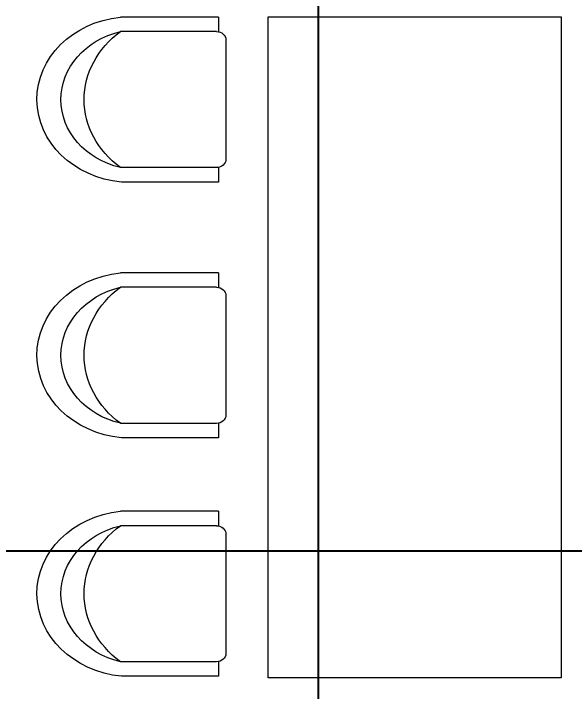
# Model space of a CAD drawing. Header units: centimetres. Extents: x 99002 to 104403, y -55119 to -48358.
# Drawn here: x 101721.1 to 101873.9, y -50608 to -50423.3 of the extents above; entities that cross this region are included whole.
import ezdxf

# ---------------------------------------------------------------- set-up
doc = ezdxf.new("R2010")
doc.units = ezdxf.units.CM
doc.header["$LTSCALE"] = 50
doc.header["$MEASUREMENT"] = 0
doc.layers.get('0').update_dxf_attribs({"color": 8})
doc.layers.add('COTE 50ème', color=1, linetype='Continuous')
doc.layers.add('mobilimi', color=8, linetype='Continuous', lineweight=9)
doc.styles.add('RS_TXT_50', font='arial.ttf', dxfattribs={"height": 12.5})
doc.dimstyles.new('RS_50CM_LINEAIRE', dxfattribs={"dimscale": 5, "dimtxt": 12.5, "dimasz": 1.5, "dimexe": 1, "dimexo": 2.5, "dimgap": 1, "dimtad": 1, "dimdec": 1, "dimrnd": 0.5, "dimdsep": 46, "dimtxsty": 'RS_TXT_50', "dimblk1": 'ARCHTICK', "dimblk2": 'ARCHTICK', "dimsah": 1, "dimcen": 2.5, "dimdle": 1, "dimclrt": 4, "dimadec": 0, "dimazin": 2, "dimtfac": 1, "dimtdec": 1, "dimtix": 1, "dimtmove": 2, "dimatfit": 3, "dimfxl": 1, "dimtolj": 1, "dimtzin": 0, "dimarcsym": 0})

# ---------------------------------------------------------------- blocks, each defined once
blk = doc.blocks.new('1111')
at = {"layer": 'mobilimi'}
for p, q in [((7498090.66, 4737224.66), (7498067.1, 4737224.66)), ((7498090.66, 4737221.1), (7498090.66, 4737224.66)), ((7498090.15, 4737221.13), (7498066.85, 4737221.13)), ((7498092.44, 4737190.14), (7498092.44, 4737219.13)), ((7498090.15, 4737188.14), (7498066.85, 4737188.14)), ((7498090.66, 4737184.61), (7498090.66, 4737188.14)), ((7498090.66, 4737184.61), (7498066.85, 4737184.61))]:
    blk.add_line(p, q, dxfattribs=at)
for centre, major_axis, start_param, end_param in [((7498069.68, 4737204.62), (-23.08, 0), -1.458692, 1.447759), ((7498071.99, 4737204.63), (-19.57, 0), -1.304651, 1.304651), ((7498082.73, 4737204.63), (24.67, 0), 2.270248, 4.012938), ((7498090.15, 4737219.13), (-2.29, 0), 3.141593, 4.712389), ((7498090.15, 4737190.14), (2.29, 0), 4.712389, 6.283185)]:
    blk.add_ellipse(centre, major_axis=major_axis, ratio=0.87377, start_param=start_param, end_param=end_param, dxfattribs=at)
blk = doc.blocks.new('_ArchTick')
at = {"color": 0, "linetype": 'ByBlock', "const_width": 0.15}
blk.add_lwpolyline([(-0.5, -0.5), (0.5, 0.5)], dxfattribs=at)
blk = doc.blocks.new('*D1050')
at = {"layer": 'COTE 50ème', "color": 0, "lineweight": -2, "ltscale": 0.5, "transparency": 16777216}
for p, q in [((101804.17, -50962.36), (101804.17, -50352.36)), ((101855.09, -50357.36), (101799.17, -50357.36)), ((101806.65, -50957.36), (101799.17, -50957.36))]:
    blk.add_line(p, q, dxfattribs=at)
at = {"layer": 'Defpoints', "color": 0, "ltscale": 0.5, "transparency": 16777216}
for p in [(101804.17, -50357.36), (101867.59, -50357.36), (101819.15, -50957.36)]:
    blk.add_point(p, dxfattribs=at)
at = {"layer": 'COTE 50ème', "color": 0, "lineweight": -2, "ltscale": 0.5, "transparency": 16777216, "xscale": 7.5, "yscale": 7.5, "zscale": 7.5}
for p, rotation in [((101804.17, -50357.36), 90), ((101804.17, -50957.36), 270)]:
    blk.add_blockref('_ArchTick', p, dxfattribs=dict(at, rotation=rotation))
at = {"layer": 'COTE 50ème', "color": 4, "ltscale": 0.5, "transparency": 16777216, "insert": (101792.79, -50657.36), "char_height": 12.5, "attachment_point": 5, "rotation": 90, "style": 'RS_TXT_50'}
blk.add_mtext('\\A1;600', dxfattribs=at)
blk = doc.blocks.new('*D1160')
at = {"layer": 'COTE 50ème', "color": 0, "lineweight": -2, "ltscale": 0.5, "transparency": 16777216}
for p, q in [((101284.34, -50537.86), (101284.34, -50574.71)), ((101969.34, -50588.13), (101969.34, -50564.71)), ((101279.34, -50569.71), (101974.34, -50569.71))]:
    blk.add_line(p, q, dxfattribs=at)
at = {"layer": 'Defpoints', "color": 0, "ltscale": 0.5, "transparency": 16777216}
for p in [(101284.34, -50525.36), (101969.34, -50569.71), (101969.34, -50600.63)]:
    blk.add_point(p, dxfattribs=at)
at = {"layer": 'COTE 50ème', "color": 0, "lineweight": -2, "ltscale": 0.5, "transparency": 16777216, "xscale": 7.5, "yscale": 7.5, "zscale": 7.5, "rotation": 180}
blk.add_blockref('_ArchTick', (101284.34, -50569.71), dxfattribs=at)
at = {"layer": 'COTE 50ème', "color": 0, "lineweight": -2, "ltscale": 0.5, "transparency": 16777216, "xscale": 7.5, "yscale": 7.5, "zscale": 7.5}
blk.add_blockref('_ArchTick', (101969.34, -50569.71), dxfattribs=at)
at = {"layer": 'COTE 50ème', "color": 4, "ltscale": 0.5, "transparency": 16777216, "insert": (101626.84, -50558.33), "char_height": 12.5, "attachment_point": 5, "style": 'RS_TXT_50'}
blk.add_mtext('\\A1;685', dxfattribs=at)

msp = doc.modelspace()

# ---------------------------------------------------------------- linework, layer by layer
at = {"layer": 'mobilimi'}
msp.add_lwpolyline([(101790.52, -50604.24), (101790.52, -50424.24), (101870.34, -50424.24), (101870.34, -50604.24)], close=True, dxfattribs=at)

# ---------------------------------------------------------------- block references
at = {"layer": 'mobilimi', "xscale": -1.123327195006823, "yscale": 1.123327195006823, "zscale": 1.123327195006823, "rotation": 180}
for p in [(-8321032.16, 5270984.05), (-8321032.16, 5270914.38), (-8321032.16, 5270849.43)]:
    msp.add_blockref('1111', p, dxfattribs=at)

# ---------------------------------------------------------------- dimensions: what is measured, and where the dimension line sits
at = {"layer": 'COTE 50ème', "ltscale": 0.5}
dim = msp.add_linear_dim(base=(101804.17, -50357.36), p1=(101819.15, -50957.36), p2=(101867.59, -50357.36), angle=90, dimstyle='RS_50CM_LINEAIRE', dxfattribs=at)
dim.commit()
dim.dimension.update_dxf_attribs({"geometry": '*D1050', "text_midpoint": (101792.79, -50657.36)})
dim = msp.add_linear_dim(base=(101969.34, -50569.71), p1=(101284.34, -50525.36), p2=(101969.34, -50600.63), dimstyle='RS_50CM_LINEAIRE', dxfattribs=at)
dim.commit()
dim.dimension.update_dxf_attribs({"geometry": '*D1160', "text_midpoint": (101626.84, -50558.33)})

doc.saveas('drawing.dxf')
